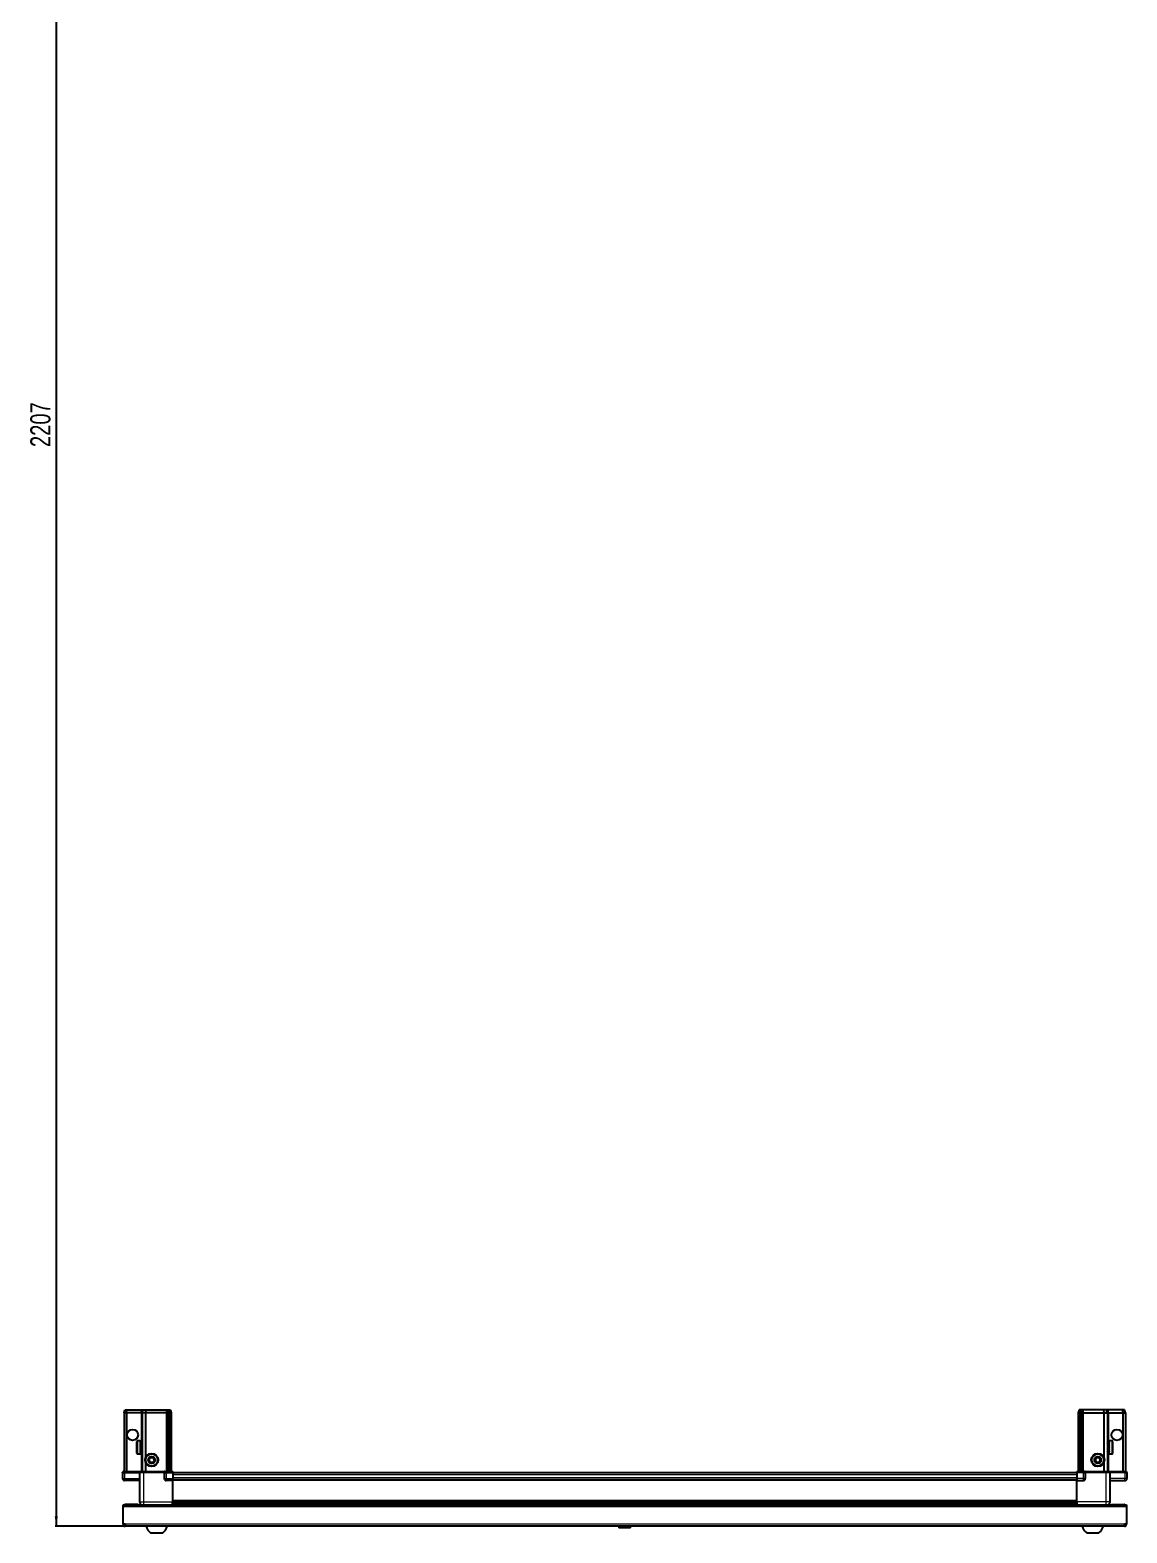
# Model space of a CAD drawing. Header units: millimetres. Extents: x 1415 to 6135, y -1465 to 1602.
# Drawn here: x 1479 to 2571, y -1465 to 30 of the extents above; entities that cross this region are included whole.
import ezdxf

# ---------------------------------------------------------------- set-up
doc = ezdxf.new("R2010")
doc.units = ezdxf.units.MM
doc.layers.add('FORMAT', color=7, linetype='Continuous')
doc.styles.add('SLDTEXTSTYLE0', font='TXT', dxfattribs={"width": 0.75})
doc.dimstyles.new('SLDDIMSTYLE0', dxfattribs={"dimtxt": 20, "dimasz": 10, "dimexe": 0, "dimexo": 0.0625, "dimgap": 5, "dimtad": 2, "dimdec": 1, "dimrnd": 1e-09, "dimzin": 12, "dimdsep": 46, "dimtxsty": 'SLDTEXTSTYLE0', "dimsah": 1, "dimcen": 0.09, "dimadec": 0, "dimazin": 3, "dimtfac": 1, "dimtofl": 0, "dimtmove": 0, "dimatfit": 3, "dimfxl": 0, "dimfrac": 2, "dimtolj": 1, "dimtzin": 12, "dimarcsym": 0})

# ---------------------------------------------------------------- blocks, each defined once
blk = doc.blocks.new('_D_8')
at = {"layer": 'FORMAT'}
for p, q in [((2065, 748.4), (1503.8, 748.4)), ((1504.8, 748.4), (1504.8, -1458.6)), ((1573.4, -1458.6), (1503.8, -1458.6))]:
    blk.add_line(p, q, dxfattribs=at)
for points in [[(1504.8, 748.4), (1503.3, 738.4), (1506.4, 738.4)], [(1504.8, -1458.6), (1506.4, -1448.6), (1503.3, -1448.6)]]:
    blk.add_solid(points, dxfattribs=at)
at = {"layer": 'FORMAT', "insert": (1479, -384.6), "char_height": 20, "attachment_point": 1, "rotation": 90, "style": 'SLDTEXTSTYLE0'}
blk.add_mtext('2207', dxfattribs=at)

msp = doc.modelspace()

# ---------------------------------------------------------------- linework, layer by layer
at = {"color": 7, "linetype": 'Continuous', "lineweight": 25}
for p, q in [((1572.32, -1345.58), (1573.12, -1342.58)), ((1572.32, -1345.58), (1572.32, -1403.88)), ((1574.82, -1345.58), (1572.32, -1345.58)), ((1573.12, -1342.58), (1574.97, -1342.58)), ((1574.82, -1345.58), (1574.97, -1342.58)), ((1589.32, -1345.58), (1574.82, -1345.58)), ((1574.82, -1345.58), (1574.82, -1403.88)), ((1574.97, -1342.58), (1589.32, -1342.58)), ((1589.32, -1342.58), (1591.12, -1342.58)), ((1590.32, -1345.58), (1589.32, -1345.58)), ((1590.32, -1345.58), (1591.12, -1342.58)), ((1590.32, -1345.58), (1590.32, -1403.88)), ((1593.82, -1345.58), (1590.32, -1345.58)), ((1591.12, -1342.58), (1594.15, -1342.58)), ((1594.15, -1342.58), (1593.82, -1345.58)), ((1593.82, -1345.58), (1593.82, -1390.08)), ((1614.32, -1345.58), (1593.82, -1345.58)), ((1594.15, -1342.58), (1614.32, -1342.58)), ((1614.32, -1342.58), (1616.12, -1342.58)), ((1615.32, -1345.58), (1614.32, -1345.58)), ((1616.12, -1342.58), (1615.32, -1345.58)), ((1615.32, -1345.58), (1615.32, -1403.88)), ((1616.32, -1345.58), (1615.32, -1345.58)), ((1616.12, -1342.58), (1616.86, -1342.58)), ((1616.86, -1342.58), (1616.32, -1345.58)), ((1616.32, -1345.58), (1616.32, -1403.88)), ((1617.82, -1345.58), (1616.32, -1345.58)), ((1616.86, -1342.58), (1617.36, -1342.58)), ((1617.36, -1342.58), (1617.82, -1345.58)), ((1617.36, -1342.58), (1618.52, -1342.58)), ((1617.82, -1345.58), (1617.82, -1403.88)), ((1619.32, -1345.58), (1617.82, -1345.58)), ((1618.52, -1342.58), (1619.32, -1345.58)), ((1619.32, -1345.58), (1619.32, -1403.88)), ((2523.12, -1342.58), (2522.32, -1345.58)), ((2522.32, -1345.58), (2523.82, -1345.58)), ((2522.32, -1345.58), (2522.32, -1403.88)), ((2524.28, -1342.58), (2523.12, -1342.58)), ((2524.28, -1342.58), (2523.82, -1345.58)), ((2523.82, -1345.58), (2525.32, -1345.58)), ((2523.82, -1345.58), (2523.82, -1403.88)), ((2524.78, -1342.58), (2524.28, -1342.58)), ((2524.78, -1342.58), (2525.32, -1345.58)), ((2525.52, -1342.58), (2524.78, -1342.58)), ((2525.32, -1345.58), (2526.32, -1345.58)), ((2525.32, -1345.58), (2525.32, -1403.88)), ((2525.52, -1342.58), (2526.32, -1345.58)), ((2527.32, -1342.58), (2525.52, -1342.58)), ((2526.32, -1345.58), (2526.32, -1403.88)), ((2526.32, -1345.58), (2527.32, -1345.58)), ((2547.49, -1342.58), (2527.32, -1342.58)), ((2527.32, -1345.58), (2547.82, -1345.58)), ((2547.49, -1342.58), (2547.82, -1345.58)), ((2550.52, -1342.58), (2547.49, -1342.58)), ((2547.82, -1345.58), (2547.82, -1390.08)), ((2547.82, -1345.58), (2551.32, -1345.58)), ((2551.32, -1345.58), (2550.52, -1342.58)), ((2552.32, -1342.58), (2550.52, -1342.58)), ((2551.32, -1345.58), (2551.32, -1403.88)), ((2551.32, -1345.58), (2552.32, -1345.58)), ((2566.67, -1342.58), (2552.32, -1342.58)), ((2552.32, -1345.58), (2566.82, -1345.58)), ((2566.82, -1345.58), (2566.67, -1342.58)), ((2568.52, -1342.58), (2566.67, -1342.58)), ((2566.82, -1345.58), (2566.82, -1403.88)), ((2566.82, -1345.58), (2569.32, -1345.58)), ((2569.32, -1345.58), (2568.52, -1342.58)), ((2569.32, -1345.58), (2569.32, -1403.88)), ((1585.12, -1385.78), (1585.12, -1374.38)), ((1588.32, -1373.58), (1585.92, -1373.58)), ((1588.32, -1373.58), (1588.32, -1373.59)), ((1588.32, -1373.59), (1588.82, -1373.59)), ((1588.32, -1373.77), (1588.82, -1373.77)), ((1588.32, -1373.77), (1588.32, -1373.99)), ((1588.32, -1373.99), (1588.82, -1373.99)), ((1588.32, -1374.57), (1588.82, -1374.57)), ((1588.32, -1374.57), (1588.32, -1374.99)), ((1588.32, -1374.99), (1588.82, -1374.99)), ((1588.82, -1373.77), (1588.82, -1373.59)), ((1588.82, -1373.99), (1588.82, -1373.77)), ((1588.82, -1374.57), (1588.82, -1373.99)), ((1588.82, -1374.99), (1588.82, -1374.57)), ((1588.82, -1375.9), (1588.82, -1374.99)), ((1588.92, -1375.68), (1588.82, -1375.68)), ((1588.92, -1384.48), (1588.92, -1375.68)), ((2552.82, -1375.68), (2552.72, -1375.68)), ((2552.72, -1375.68), (2552.72, -1384.48)), ((2555.72, -1373.58), (2552.82, -1373.58)), ((2553.32, -1373.58), (2552.82, -1373.58)), ((2552.82, -1373.58), (2552.82, -1373.63)), ((2552.82, -1373.63), (2552.82, -1373.91)), ((2553.32, -1373.63), (2552.82, -1373.63)), ((2553.32, -1373.91), (2552.82, -1373.91)), ((2552.82, -1373.91), (2552.82, -1374.19)), ((2553.32, -1374.19), (2552.82, -1374.19)), ((2552.82, -1374.19), (2552.82, -1374.85)), ((2553.32, -1374.85), (2552.82, -1374.85)), ((2552.82, -1374.85), (2552.82, -1375.32)), ((2552.82, -1375.32), (2552.82, -1376.3)), ((2553.32, -1375.32), (2552.82, -1375.32)), ((2553.32, -1373.63), (2553.32, -1373.58)), ((2553.32, -1374.19), (2553.32, -1373.91)), ((2553.32, -1375.32), (2553.32, -1374.85)), ((2556.52, -1374.38), (2556.52, -1385.78)), ((1585.92, -1386.58), (1588.32, -1386.58)), ((1588.32, -1375.9), (1588.82, -1375.9)), ((1588.32, -1375.9), (1588.32, -1376.49)), ((1588.32, -1376.49), (1588.82, -1376.49)), ((1588.32, -1377.65), (1588.82, -1377.65)), ((1588.32, -1377.65), (1588.32, -1378.35)), ((1588.32, -1378.35), (1588.82, -1378.35)), ((1588.32, -1379.63), (1588.82, -1379.63)), ((1588.32, -1379.63), (1588.32, -1380.37)), ((1588.32, -1379.77), (1588.82, -1379.77)), ((1588.32, -1380.27), (1588.82, -1380.27)), ((1588.32, -1380.37), (1588.82, -1380.37)), ((1588.32, -1381.65), (1588.82, -1381.65)), ((1588.32, -1381.65), (1588.32, -1382.36)), ((1588.32, -1382.36), (1588.82, -1382.36)), ((1588.32, -1383.52), (1588.82, -1383.52)), ((1588.32, -1383.52), (1588.32, -1384.13)), ((1588.32, -1384.13), (1588.82, -1384.13)), ((1588.32, -1385.06), (1588.82, -1385.06)), ((1588.32, -1385.06), (1588.32, -1385.5)), ((1588.32, -1385.5), (1588.82, -1385.5)), ((1588.32, -1386.11), (1588.82, -1386.11)), ((1588.32, -1386.11), (1588.32, -1386.34)), ((1588.32, -1386.34), (1588.82, -1386.34)), ((1588.32, -1386.56), (1588.82, -1386.56)), ((1588.32, -1386.56), (1588.32, -1386.58)), ((1588.32, -1386.57), (1588.82, -1386.57)), ((1588.82, -1376.49), (1588.82, -1375.9)), ((1588.82, -1377.65), (1588.82, -1376.49)), ((1588.82, -1378.35), (1588.82, -1377.65)), ((1588.82, -1379.63), (1588.82, -1378.35)), ((1588.82, -1379.77), (1588.82, -1379.63)), ((1588.82, -1380.37), (1588.82, -1380.27)), ((1588.82, -1381.65), (1588.82, -1380.37)), ((1588.82, -1382.36), (1588.82, -1381.65)), ((1588.82, -1383.52), (1588.82, -1382.36)), ((1588.82, -1384.13), (1588.82, -1383.52)), ((1588.82, -1385.06), (1588.82, -1384.13)), ((1588.82, -1384.48), (1588.92, -1384.48)), ((1588.82, -1385.5), (1588.82, -1385.06)), ((1588.82, -1386.11), (1588.82, -1385.5)), ((1588.82, -1386.34), (1588.82, -1386.11)), ((1588.82, -1386.56), (1588.82, -1386.34)), ((1588.82, -1386.57), (1588.82, -1386.56)), ((1589.8, -1376.77), (1589.32, -1376.08)), ((1589.32, -1384.08), (1589.32, -1376.08)), ((1589.32, -1384.08), (1589.8, -1383.39)), ((1590.29, -1376.08), (1589.8, -1376.77)), ((1589.8, -1383.39), (1589.8, -1376.77)), ((1589.8, -1383.39), (1590.29, -1384.08)), ((1590.32, -1376.08), (1590.29, -1376.08)), ((1590.29, -1384.08), (1590.29, -1376.08)), ((1590.29, -1384.08), (1590.32, -1384.08)), ((2551.35, -1376.08), (2551.32, -1376.08)), ((2551.32, -1384.08), (2551.35, -1384.08)), ((2551.84, -1376.77), (2551.35, -1376.08)), ((2551.35, -1376.08), (2551.35, -1384.08)), ((2551.35, -1384.08), (2551.84, -1383.39)), ((2552.32, -1376.08), (2551.84, -1376.77)), ((2551.84, -1376.77), (2551.84, -1383.39)), ((2551.84, -1383.39), (2552.32, -1384.08)), ((2552.32, -1376.08), (2552.32, -1384.08)), ((2552.72, -1384.48), (2552.82, -1384.48)), ((2553.32, -1376.3), (2552.82, -1376.3)), ((2552.82, -1376.3), (2552.82, -1376.92)), ((2552.82, -1376.92), (2552.82, -1378.12)), ((2553.32, -1376.92), (2552.82, -1376.92)), ((2553.32, -1378.12), (2552.82, -1378.12)), ((2552.82, -1378.12), (2552.82, -1378.75)), ((2553.32, -1378.75), (2552.82, -1378.75)), ((2552.82, -1378.83), (2552.82, -1380.13)), ((2553.32, -1378.83), (2552.82, -1378.83)), ((2553.32, -1380.13), (2552.82, -1380.13)), ((2553.32, -1380.61), (2552.82, -1380.61)), ((2552.82, -1380.61), (2552.82, -1380.87)), ((2552.82, -1380.87), (2552.82, -1382.14)), ((2553.32, -1380.87), (2552.82, -1380.87)), ((2553.32, -1382.14), (2552.82, -1382.14)), ((2552.82, -1382.14), (2552.82, -1382.82)), ((2552.82, -1382.82), (2552.82, -1383.94)), ((2553.32, -1382.82), (2552.82, -1382.82)), ((2553.32, -1383.94), (2552.82, -1383.94)), ((2552.82, -1383.94), (2552.82, -1384.51)), ((2552.82, -1384.51), (2552.82, -1385.37)), ((2553.32, -1384.51), (2552.82, -1384.51)), ((2553.32, -1385.37), (2552.82, -1385.37)), ((2552.82, -1385.37), (2552.82, -1385.76)), ((2552.82, -1385.76), (2552.82, -1386.28)), ((2553.32, -1385.76), (2552.82, -1385.76)), ((2553.32, -1386.28), (2552.82, -1386.28)), ((2552.82, -1386.28), (2552.82, -1386.46)), ((2552.82, -1386.46), (2552.82, -1386.58)), ((2553.32, -1386.46), (2552.82, -1386.46)), ((2552.82, -1386.58), (2555.72, -1386.58)), ((2553.32, -1376.92), (2553.32, -1376.3)), ((2553.32, -1378.83), (2553.32, -1378.12)), ((2553.32, -1380.87), (2553.32, -1380.13)), ((2553.32, -1382.82), (2553.32, -1382.14)), ((2553.32, -1384.51), (2553.32, -1383.94)), ((2553.32, -1385.76), (2553.32, -1385.37)), ((2553.32, -1386.46), (2553.32, -1386.28)), ((1571.32, -1403.88), (1570.82, -1404.75)), ((1570.82, -1405.08), (1570.82, -1404.75)), ((1570.82, -1405.08), (1572.82, -1405.08)), ((1570.82, -1405.08), (1570.82, -1411.08)), ((1572.82, -1403.88), (1571.32, -1403.88)), ((1572.82, -1403.88), (1587.62, -1403.88)), ((1587.62, -1405.08), (1572.82, -1405.08)), ((1572.82, -1405.08), (1587.62, -1405.08)), ((1587.62, -1403.88), (1587.82, -1403.88)), ((1587.82, -1405.08), (1587.62, -1405.08)), ((1587.82, -1405.08), (1587.82, -1403.88)), ((1587.82, -1403.88), (1591.82, -1403.88)), ((1591.82, -1405.08), (1587.82, -1405.08)), ((1587.82, -1405.08), (1587.82, -1434.08)), ((1591.82, -1403.88), (1612.12, -1403.88)), ((1612.12, -1405.08), (1591.82, -1405.08)), ((1593.82, -1395.08), (1593.82, -1403.88)), ((1612.12, -1403.88), (1612.32, -1403.88)), ((1612.32, -1405.08), (1612.12, -1405.08)), ((1612.32, -1405.08), (1612.32, -1403.88)), ((1613, -1403.88), (1612.32, -1403.88)), ((1612.32, -1405.08), (1614.32, -1405.08)), ((1612.32, -1405.08), (1612.32, -1411.08)), ((1613, -1403.88), (1620.82, -1403.88)), ((1620.82, -1404.75), (1614.32, -1404.75)), ((1620.82, -1405.08), (1614.32, -1405.08)), ((1614.32, -1405.08), (1620.82, -1405.08)), ((1620.82, -1403.88), (1620.82, -1404.75)), ((1620.82, -1404.75), (1620.82, -1404.75)), ((1620.82, -1405.08), (1620.82, -1404.75)), ((1620.82, -1405.08), (1620.82, -1405.08)), ((1620.82, -1405.08), (1620.82, -1411.08)), ((2520.82, -1405.23), (1620.82, -1405.23)), ((2520.82, -1404.75), (2520.82, -1403.88)), ((2520.82, -1403.88), (2528.64, -1403.88)), ((2527.32, -1404.75), (2520.82, -1404.75)), ((2520.82, -1405.08), (2520.82, -1404.75)), ((2527.32, -1405.08), (2520.82, -1405.08)), ((2520.82, -1405.08), (2520.82, -1411.08)), ((2527.32, -1405.08), (2529.32, -1405.08)), ((2529.32, -1405.08), (2527.32, -1405.08)), ((2529.32, -1403.88), (2528.64, -1403.88)), ((2529.32, -1405.08), (2529.32, -1403.88)), ((2529.32, -1403.88), (2529.52, -1403.88)), ((2529.52, -1405.08), (2529.32, -1405.08)), ((2529.32, -1405.08), (2529.32, -1411.08)), ((2529.52, -1403.88), (2549.82, -1403.88)), ((2549.82, -1405.08), (2529.52, -1405.08)), ((2547.82, -1395.08), (2547.82, -1403.88)), ((2549.82, -1403.88), (2553.82, -1403.88)), ((2553.82, -1405.08), (2549.82, -1405.08)), ((2553.82, -1405.08), (2553.82, -1403.88)), ((2553.82, -1403.88), (2554.02, -1403.88)), ((2554.02, -1405.08), (2553.82, -1405.08)), ((2553.82, -1405.08), (2553.82, -1434.08)), ((2554.02, -1403.88), (2568.82, -1403.88)), ((2568.82, -1405.08), (2554.02, -1405.08)), ((2570.32, -1403.88), (2568.82, -1403.88)), ((2568.82, -1405.08), (2570.82, -1405.08)), ((2570.82, -1404.75), (2570.32, -1403.88)), ((2570.82, -1404.75), (2570.32, -1403.88)), ((2570.82, -1405.08), (2570.82, -1404.75)), ((2570.82, -1405.08), (2570.82, -1404.75)), ((2570.82, -1405.08), (2570.82, -1405.08)), ((2570.82, -1405.08), (2570.82, -1411.08)), ((1587.82, -1413.08), (1572.82, -1413.08)), ((1620.82, -1413.08), (1614.32, -1413.08)), ((1620.82, -1411.08), (1620.82, -1413.08)), ((2520.82, -1412.43), (1620.82, -1412.43)), ((1620.82, -1434.08), (1620.82, -1413.08)), ((2520.82, -1411.08), (2520.82, -1413.08)), ((2520.82, -1413.08), (2527.32, -1413.08)), ((2520.82, -1434.08), (2520.82, -1413.08)), ((2553.82, -1413.08), (2568.82, -1413.08)), ((1620.67, -1437.08), (1620.67, -1434.08)), ((1620.82, -1435.1), (2520.82, -1435.1)), ((1620.82, -1435.14), (2520.82, -1435.14)), ((1571.32, -1439.18), (1571.32, -1437.08)), ((1571.32, -1437.08), (2570.32, -1437.08)), ((1571.32, -1456.48), (1571.32, -1439.18)), ((1586.32, -1436.98), (1573.42, -1436.98)), ((1586.32, -1436.98), (1586.32, -1437.08)), ((1644.7, -1436.93), (1620.82, -1436.93)), ((1639.32, -1437.08), (1639.32, -1436.93)), ((1639.36, -1437.08), (1639.36, -1436.93)), ((1639.63, -1437.08), (1639.63, -1436.93)), ((1639.89, -1437.08), (1639.89, -1436.93)), ((1640.54, -1437.08), (1640.54, -1436.93)), ((1641.01, -1437.08), (1641.01, -1436.93)), ((1641.97, -1437.08), (1641.97, -1436.93)), ((1642.59, -1437.08), (1642.59, -1436.93)), ((1643.78, -1437.08), (1643.78, -1436.93)), ((1644.44, -1437.08), (1644.44, -1436.93)), ((1644.49, -1437.08), (1644.49, -1436.93)), ((1645.79, -1436.93), (1644.7, -1436.93)), ((1645.79, -1437.08), (1645.79, -1436.93)), ((1645.79, -1436.93), (1645.79, -1436.93)), ((1646.52, -1436.93), (1645.79, -1436.93)), ((1645.8, -1437.08), (1645.8, -1436.93)), ((1646.3, -1437.08), (1646.3, -1436.93)), ((1646.52, -1437.08), (1646.52, -1436.93)), ((1646.94, -1436.93), (1646.52, -1436.93)), ((1646.52, -1436.93), (1646.52, -1436.93)), ((2494.7, -1436.93), (1646.94, -1436.93)), ((1647.8, -1437.08), (1647.8, -1436.93)), ((1648.49, -1437.08), (1648.49, -1436.93)), ((1649.61, -1437.08), (1649.61, -1436.93)), ((1650.19, -1437.08), (1650.19, -1436.93)), ((1651.06, -1437.08), (1651.06, -1436.93)), ((1651.46, -1437.08), (1651.46, -1436.93)), ((1651.99, -1437.08), (1651.99, -1436.93)), ((1652.18, -1437.08), (1652.18, -1436.93)), ((1652.32, -1437.08), (1652.32, -1436.93)), ((2489.32, -1437.08), (2489.32, -1436.93)), ((2489.49, -1437.08), (2489.49, -1436.93)), ((2489.7, -1437.08), (2489.7, -1436.93)), ((2490.26, -1437.08), (2490.26, -1436.93)), ((2490.68, -1437.08), (2490.68, -1436.93)), ((2491.58, -1437.08), (2491.58, -1436.93)), ((2492.16, -1437.08), (2492.16, -1436.93)), ((2493.31, -1437.08), (2493.31, -1436.93)), ((2494, -1437.08), (2494, -1436.93)), ((2495.28, -1436.93), (2494.7, -1436.93)), ((2495.28, -1437.08), (2495.28, -1436.93)), ((2495.29, -1436.93), (2495.28, -1436.93)), ((2496.02, -1436.93), (2495.29, -1436.93)), ((2495.46, -1437.08), (2495.46, -1436.93)), ((2495.96, -1437.08), (2495.96, -1436.93)), ((2496.02, -1437.08), (2496.02, -1436.93)), ((2497.05, -1436.93), (2496.02, -1436.93)), ((2496.02, -1436.93), (2496.02, -1436.93)), ((2520.82, -1436.93), (2496.94, -1436.93)), ((2497.31, -1437.08), (2497.31, -1436.93)), ((2498.02, -1437.08), (2498.02, -1436.93)), ((2499.19, -1437.08), (2499.19, -1436.93)), ((2499.8, -1437.08), (2499.8, -1436.93)), ((2500.75, -1437.08), (2500.75, -1436.93)), ((2501.19, -1437.08), (2501.19, -1436.93)), ((2501.82, -1437.08), (2501.82, -1436.93)), ((2502.06, -1437.08), (2502.06, -1436.93)), ((2502.3, -1437.08), (2502.3, -1436.93)), ((2502.32, -1437.08), (2502.32, -1436.93)), ((2555.32, -1436.98), (2555.32, -1437.08)), ((2555.32, -1436.98), (2568.22, -1436.98)), ((2570.32, -1437.08), (2570.32, -1439.18)), ((2570.32, -1439.18), (2570.32, -1456.48)), ((1573.42, -1456.48), (1571.32, -1456.48)), ((1573.42, -1456.48), (1573.42, -1458.58)), ((2568.22, -1458.58), (1573.42, -1458.58)), ((1598.82, -1465.18), (1610.82, -1465.18)), ((2066.02, -1458.58), (2065.03, -1459.57)), ((2065.03, -1459.57), (2065.03, -1460.08)), ((2076.6, -1459.57), (2065.03, -1459.57)), ((2076.6, -1460.08), (2065.03, -1460.08)), ((2076.6, -1459.57), (2075.62, -1458.58)), ((2076.6, -1460.08), (2076.6, -1459.57)), ((2530.82, -1465.18), (2542.82, -1465.18)), ((2570.32, -1456.48), (2568.22, -1456.48)), ((2568.22, -1458.58), (2568.22, -1456.48))]:
    msp.add_line(p, q, dxfattribs=at)
at = {"color": 8, "linetype": 'Continuous', "lineweight": 18}
for p, q in [((1589.32, -1345.58), (1589.32, -1342.58)), ((1589.32, -1345.58), (1589.32, -1376.08)), ((1614.32, -1342.58), (1614.32, -1345.58)), ((1614.32, -1345.58), (1614.32, -1403.88)), ((2527.32, -1342.58), (2527.32, -1345.58)), ((2527.32, -1345.58), (2527.32, -1403.88)), ((2552.32, -1345.58), (2552.32, -1342.58)), ((2552.32, -1345.58), (2552.32, -1376.08)), ((1585.92, -1386.58), (1585.92, -1373.58)), ((2555.72, -1373.58), (2555.72, -1386.58)), ((1589.32, -1384.08), (1589.32, -1403.88)), ((2552.32, -1384.08), (2552.32, -1403.88)), ((1572.82, -1405.08), (1572.82, -1403.88)), ((1572.82, -1405.08), (1572.82, -1411.08)), ((1587.62, -1405.08), (1587.62, -1403.88)), ((1591.82, -1405.08), (1591.82, -1403.88)), ((1591.82, -1405.08), (1591.82, -1434.08)), ((1612.12, -1405.08), (1612.12, -1403.88)), ((1614.32, -1405.08), (1614.32, -1404.75)), ((1614.32, -1405.08), (1614.32, -1411.08)), ((1620.82, -1405.08), (1620.82, -1404.75)), ((2527.32, -1405.08), (2527.32, -1404.75)), ((2527.32, -1405.08), (2527.32, -1411.08)), ((2529.52, -1403.88), (2529.52, -1405.08)), ((2549.82, -1405.08), (2549.82, -1403.88)), ((2549.82, -1405.08), (2549.82, -1434.08)), ((2554.02, -1403.88), (2554.02, -1405.08)), ((2568.82, -1405.08), (2568.82, -1403.88)), ((2568.82, -1405.08), (2568.82, -1411.08)), ((1570.82, -1411.08), (1572.82, -1411.08)), ((1572.82, -1411.08), (1587.82, -1411.08)), ((1572.82, -1413.08), (1572.82, -1411.08)), ((1612.32, -1411.08), (1614.32, -1411.08)), ((1614.32, -1411.08), (1620.82, -1411.08)), ((1614.32, -1411.08), (1614.32, -1413.08)), ((2520.82, -1407.23), (1620.82, -1407.23)), ((2520.82, -1410.43), (1620.82, -1410.43)), ((2520.82, -1413.08), (1620.82, -1413.08)), ((2527.32, -1411.08), (2520.82, -1411.08)), ((2529.32, -1411.08), (2527.32, -1411.08)), ((2527.32, -1411.08), (2527.32, -1413.08)), ((2568.82, -1411.08), (2553.82, -1411.08)), ((2570.82, -1411.08), (2568.82, -1411.08)), ((2568.82, -1413.08), (2568.82, -1411.08)), ((1591.82, -1434.08), (1620.82, -1434.08)), ((1620.82, -1432.48), (2520.82, -1432.48)), ((2520.82, -1433.9), (1620.82, -1433.9)), ((2549.82, -1434.08), (2520.82, -1434.08)), ((2570.32, -1439.18), (1571.32, -1439.18)), ((1573.42, -1437.08), (1573.42, -1436.98)), ((1620.82, -1436.34), (2520.82, -1436.34)), ((2568.22, -1437.08), (2568.22, -1436.98)), ((2568.22, -1456.48), (1573.42, -1456.48))]:
    msp.add_line(p, q, dxfattribs=at)
at = {"color": 7, "linetype": 'Continuous', "lineweight": 25, "flags": 128}
for points in [[(1573.42, -1436.98), (1573.01, -1437.02), (1572.78, -1437.08)], [(2568.86, -1437.08), (2568.63, -1437.02), (2568.22, -1436.98)]]:
    msp.add_lwpolyline(points, dxfattribs=at)
at = {"color": 7, "linetype": 'Continuous', "lineweight": 25}
for centre, radius in [((1580.82, -1367.58), 5.5), ((2560.82, -1367.58), 5.5), ((1599.82, -1392.58), 6.5), ((1599.82, -1392.58), 3.46), ((2541.82, -1392.58), 6.5), ((2541.82, -1392.58), 3.46)]:
    msp.add_circle(centre, radius, dxfattribs=at)
at = {"color": 8, "linetype": 'Continuous', "lineweight": 18}
for centre in [(1599.82, -1392.58), (2541.82, -1392.58)]:
    msp.add_circle(centre, 5.7, dxfattribs=at)
at = {"color": 7, "linetype": 'Continuous', "lineweight": 25}
for centre, radius, start, end in [((1585.92, -1374.38), 0.8, 90, 180), ((1589.32, -1375.68), 0.4, 180, 270), ((2552.32, -1375.68), 0.4, 270, 0), ((2555.72, -1374.38), 0.8, 0, 90), ((1585.92, -1385.78), 0.8, 180, 270), ((1589.32, -1384.48), 0.4, 90, 180), ((1599.82, -1392.58), 2.5, 87.37605, 147.37605), ((1599.82, -1392.58), 2.5, 27.37605, 87.37605), ((2541.82, -1392.58), 2.5, 134.67671, 194.67671), ((2541.82, -1392.58), 2.5, 74.67671, 134.67671), ((2541.82, -1392.58), 2.5, 14.67671, 74.67671), ((2552.32, -1384.48), 0.4, 360, 90), ((2555.72, -1385.78), 0.8, 270, 360), ((1599.82, -1392.58), 2.5, 147.37605, 207.37605), ((1599.82, -1392.58), 2.5, 207.37605, 267.37605), ((1599.82, -1392.58), 2.5, 267.37605, 327.37605), ((1599.82, -1392.58), 2.5, 327.37605, 27.37605), ((2541.82, -1392.58), 2.5, 194.67671, 254.67671), ((2541.82, -1392.58), 2.5, 254.67671, 314.67671), ((2541.82, -1392.58), 2.5, 314.67671, 14.67671), ((1572.82, -1411.08), 2, 180, 270), ((1614.32, -1411.08), 2, 180, 270), ((2527.32, -1411.08), 2, 270, 0), ((2568.82, -1411.08), 2, 270, 0), ((1573.42, -1456.48), 2.1, 180, 270), ((1573.42, -1456.48), 0.6, 180, 270), ((1605.84, -1455.56), 11.91, 194.70035, 233.8734), ((1603.8, -1455.56), 11.91, 306.1266, 345.29965), ((2537.84, -1455.56), 11.91, 194.70035, 233.8734), ((2535.8, -1455.56), 11.91, 306.1266, 345.29965), ((2568.22, -1456.48), 2.1, 270, 0), ((2568.22, -1456.48), 0.6, 270, 0)]:
    msp.add_arc(centre, radius, start, end, dxfattribs=at)
for centre, start_param, end_param in [((1614.32, -1401.28), 2.4188584, 3.1415927), ((2527.32, -1401.28), 3.1415927, 3.8643269)]:
    msp.add_ellipse(centre, major_axis=(0, 3.46), ratio=0.5773503, start_param=start_param, end_param=end_param, dxfattribs=at)
for points, knots in [([(1596.94, -1392.45), (1597.21, -1392.01), (1597.73, -1391.2), (1598.25, -1390.39), (1598.49, -1390.02)], [0, 0, 0, 0, 0.5346859, 1, 1, 1, 1]), ([(1598.49, -1390.02), (1599.01, -1390.04), (1599.97, -1390.08), (1600.93, -1390.13), (1601.38, -1390.15)], [0, 0, 0, 0, 0.5346859, 1, 1, 1, 1]), ([(1601.38, -1390.15), (1601.53, -1390.46), (1601.91, -1391.19), (1602.37, -1392.07), (1602.65, -1392.6), (1602.7, -1392.71)], [0, 0, 0, 0, 0.3629006, 0.8668753, 1, 1, 1, 1]), ([(2539.04, -1391.82), (2539.4, -1391.45), (2540.09, -1390.78), (2540.77, -1390.1), (2541.09, -1389.79)], [0, 0, 0, 0, 0.5346859, 1, 1, 1, 1]), ([(2541.09, -1389.79), (2541.59, -1389.92), (2542.52, -1390.18), (2543.44, -1390.43), (2543.87, -1390.55)], [0, 0, 0, 0, 0.5346859, 1, 1, 1, 1]), ([(2543.87, -1390.55), (2543.9, -1390.67), (2544.06, -1391.25), (2544.31, -1392.21), (2544.52, -1393.01), (2544.6, -1393.34)], [0, 0, 0, 0, 0.13312467, 0.63709944, 1, 1, 1, 1]), ([(1598.26, -1395.01), (1598.21, -1394.9), (1597.93, -1394.37), (1597.47, -1393.49), (1597.09, -1392.75), (1596.94, -1392.45)], [0, 0, 0, 0, 0.1331247, 0.6370994, 1, 1, 1, 1]), ([(1601.15, -1395.14), (1600.63, -1395.12), (1599.67, -1395.08), (1598.71, -1395.03), (1598.26, -1395.01)], [0, 0, 0, 0, 0.5346859, 1, 1, 1, 1]), ([(1602.7, -1392.71), (1602.43, -1393.15), (1601.91, -1393.96), (1601.39, -1394.77), (1601.15, -1395.14)], [0, 0, 0, 0, 0.5346859, 1, 1, 1, 1]), ([(2539.77, -1394.61), (2539.68, -1394.28), (2539.47, -1393.48), (2539.22, -1392.52), (2539.07, -1391.94), (2539.04, -1391.82)], [0, 0, 0, 0, 0.36290056, 0.86687533, 1, 1, 1, 1]), ([(2542.55, -1395.37), (2542.05, -1395.24), (2541.12, -1394.98), (2540.2, -1394.73), (2539.77, -1394.61)], [0, 0, 0, 0, 0.53468586, 1, 1, 1, 1]), ([(2544.6, -1393.34), (2544.24, -1393.71), (2543.55, -1394.38), (2542.87, -1395.06), (2542.55, -1395.37)], [0, 0, 0, 0, 0.5346859, 1, 1, 1, 1]), ([(1587.82, -1434.08), (1587.87, -1434.52), (1587.94, -1435.2), (1588.37, -1436.01), (1588.83, -1436.57), (1589.23, -1436.93), (1589.5, -1437.06), (1589.54, -1437.08)], [0, 0, 0, 0, 0.36301846, 0.55843766, 0.75800394, 0.95757021, 1, 1, 1, 1]), ([(1620.82, -1434.08), (1620.82, -1434.48), (1620.82, -1435.27), (1620.82, -1436.28), (1620.82, -1436.91), (1620.82, -1437.07), (1620.82, -1437.08)], [0, 0, 0, 0, 0.3255201, 0.6510403, 0.9765604, 1, 1, 1, 1]), ([(2520.82, -1434.08), (2520.82, -1434.48), (2520.82, -1435.27), (2520.82, -1436.28), (2520.82, -1436.91), (2520.82, -1437.07), (2520.82, -1437.08)], [0, 0, 0, 0, 0.3255201, 0.6510403, 0.9765604, 1, 1, 1, 1]), ([(2553.82, -1434.08), (2553.77, -1434.52), (2553.7, -1435.2), (2553.27, -1436.01), (2552.81, -1436.57), (2552.41, -1436.93), (2552.14, -1437.06), (2552.1, -1437.08)], [0, 0, 0, 0, 0.36301846, 0.55843766, 0.75800394, 0.95757021, 1, 1, 1, 1])]:
    msp.add_open_spline(points, degree=3, knots=knots, dxfattribs=at)
at = {"color": 8, "linetype": 'Continuous', "lineweight": 18}
for points in [[(1587.82, -1434.08), (1587.88, -1434.08), (1588, -1434.08), (1588.93, -1434.08), (1590.25, -1434.08), (1591.3, -1434.08), (1591.82, -1434.08)], [(2553.82, -1434.08), (2553.76, -1434.08), (2553.64, -1434.08), (2552.71, -1434.08), (2551.39, -1434.08), (2550.34, -1434.08), (2549.82, -1434.08)]]:
    msp.add_open_spline(points, degree=3, dxfattribs=at)
for points, knots in [([(1591.82, -1434.08), (1591.82, -1434.52), (1591.82, -1435.2), (1591.82, -1436.01), (1591.82, -1436.57), (1591.82, -1436.93), (1591.82, -1437.06), (1591.82, -1437.08)], [0, 0, 0, 0, 0.36301846, 0.55843766, 0.75800394, 0.95757021, 1, 1, 1, 1]), ([(2549.82, -1434.08), (2549.82, -1434.52), (2549.82, -1435.2), (2549.82, -1436.01), (2549.82, -1436.57), (2549.82, -1436.93), (2549.82, -1437.06), (2549.82, -1437.08)], [0, 0, 0, 0, 0.3630185, 0.5584377, 0.7580039, 0.9575702, 1, 1, 1, 1])]:
    msp.add_open_spline(points, degree=3, knots=knots, dxfattribs=at)

# ---------------------------------------------------------------- dimensions: what is measured, and where the dimension line sits
at = {"layer": 'FORMAT'}
dim = msp.add_linear_dim(base=(1504.82, -1458.58), p1=(2065.03, 748.42), p2=(1573.42, -1458.58), angle=90, dimstyle='SLDDIMSTYLE0', dxfattribs=at)
dim.commit()
dim.dimension.update_dxf_attribs({"geometry": '_D_8', "text_midpoint": (1504.82, -355.08), "dimtype": 160})

doc.saveas('drawing.dxf')
